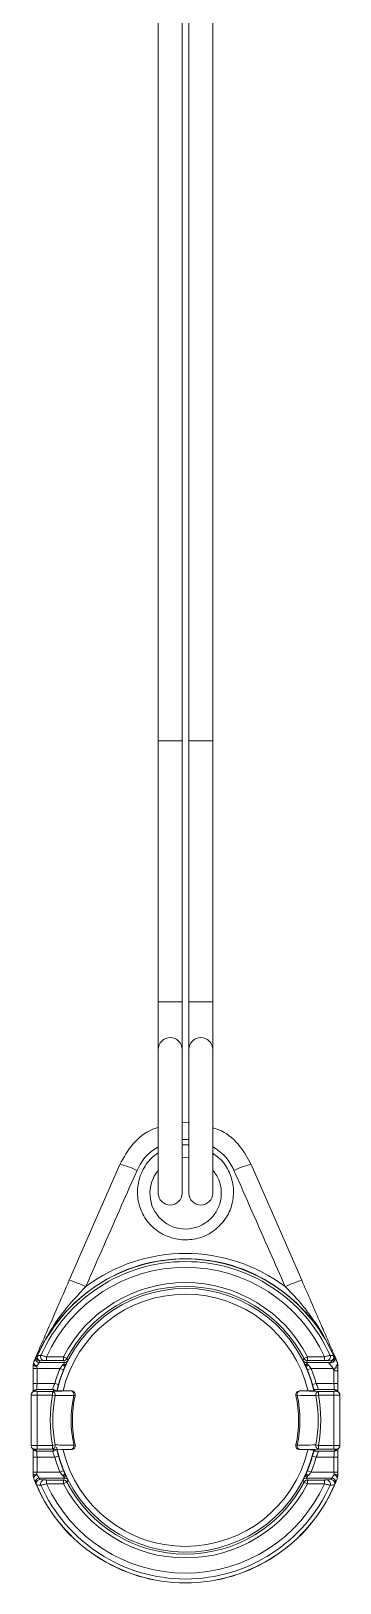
# Model space of a CAD drawing. Extents: x -382 to 1420, y -377 to 265.
# Drawn here: x -135.574 to -134.766, y 8.696 to 12.748 of the extents above; entities that cross this region are included whole.
import ezdxf

# ---------------------------------------------------------------- set-up
doc = ezdxf.new("R2010")
doc.units = 0
doc.header["$MEASUREMENT"] = 0
doc.layers.add('AV-Detl-Obje-Brkt', color=202, linetype='CONTINUOUS')

msp = doc.modelspace()

# ---------------------------------------------------------------- linework, layer by layer
at = {"layer": 'AV-Detl-Obje-Brkt', "linetype": 'Continuous', "lineweight": 15}
for p, q in [((-135.17901, 10.89416), (-135.17901, 15.11038)), ((-135.16152, 15.11038), (-135.16152, 10.89416)), ((-135.24147, 15.04792), (-135.24147, 10.89416)), ((-135.09906, 10.89416), (-135.09906, 15.04792)), ((-135.24147, 10.89416), (-135.24147, 10.21318)), ((-135.24147, 10.89416), (-135.17901, 10.89416)), ((-135.17901, 10.21318), (-135.17901, 10.89416)), ((-135.16152, 10.89416), (-135.16152, 10.21318)), ((-135.16152, 10.89416), (-135.13029, 10.89416)), ((-135.13029, 10.89416), (-135.09906, 10.89416)), ((-135.09906, 10.21318), (-135.09906, 10.89416)), ((-135.24147, 10.21318), (-135.24147, 10.08836)), ((-135.24147, 10.21318), (-135.17901, 10.21318)), ((-135.17901, 10.08836), (-135.17901, 10.21318)), ((-135.16152, 10.21318), (-135.16152, 10.08836)), ((-135.16152, 10.21318), (-135.13029, 10.21318)), ((-135.13029, 10.21318), (-135.09906, 10.21318)), ((-135.09906, 10.08836), (-135.09906, 10.21318)), ((-135.24147, 10.08836), (-135.24147, 9.71375)), ((-135.17901, 9.71375), (-135.17901, 10.08836)), ((-135.16152, 10.08836), (-135.16152, 9.71375)), ((-135.09906, 9.71375), (-135.09906, 10.08836)), ((-135.18022, 9.89874), (-135.16292, 9.89836)), ((-135.16152, 9.85341), (-135.17901, 9.85379)), ((-135.17901, 9.83973), (-135.16152, 9.83953)), ((-135.47418, 9.48586), (-135.34201, 9.7887)), ((-135.16152, 9.80601), (-135.17901, 9.80622)), ((-134.99853, 9.7887), (-134.86636, 9.48586)), ((-135.56009, 9.28902), (-135.55723, 9.28917)), ((-135.55954, 9.29026), (-135.5572, 9.28924)), ((-135.55723, 9.28917), (-135.55688, 9.28928)), ((-135.5572, 9.28924), (-135.55723, 9.28917)), ((-135.53355, 9.27626), (-135.53355, 9.28625)), ((-135.53355, 9.28625), (-135.48923, 9.28625)), ((-135.48923, 9.27626), (-135.48923, 9.28625)), ((-135.48036, 9.28164), (-135.48923, 9.28625)), ((-134.86017, 9.28164), (-134.85131, 9.28625)), ((-134.85131, 9.28625), (-134.80699, 9.28625)), ((-134.85131, 9.27626), (-134.85131, 9.28625)), ((-134.80699, 9.27626), (-134.80699, 9.28625)), ((-134.78365, 9.28928), (-134.78331, 9.28917)), ((-134.78099, 9.29026), (-134.78334, 9.28924)), ((-134.78331, 9.28917), (-134.78334, 9.28924)), ((-134.78331, 9.28917), (-134.78045, 9.28902)), ((-135.56847, 9.26528), (-135.56749, 9.27076)), ((-135.56843, 9.25558), (-135.56843, 9.21659)), ((-135.56843, 9.25558), (-135.55843, 9.25558)), ((-135.4984, 9.25558), (-135.55843, 9.25558)), ((-135.55843, 9.25558), (-135.55843, 9.21659)), ((-135.55256, 9.27119), (-135.48613, 9.27119)), ((-135.54853, 9.27539), (-135.55091, 9.27506)), ((-135.54804, 9.27543), (-135.54853, 9.27539)), ((-135.53956, 9.27615), (-135.54804, 9.27543)), ((-135.48923, 9.27626), (-135.53355, 9.27626)), ((-135.48916, 9.25178), (-135.4984, 9.25558)), ((-135.49244, 9.26376), (-135.48932, 9.26664)), ((-135.48613, 9.27119), (-135.48923, 9.27626)), ((-135.48132, 9.26765), (-135.48337, 9.26481)), ((-134.85717, 9.26481), (-134.85921, 9.26765)), ((-134.85131, 9.27626), (-134.8544, 9.27119)), ((-134.8544, 9.27119), (-134.79652, 9.27119)), ((-134.85137, 9.25178), (-134.84214, 9.25558)), ((-134.80699, 9.27626), (-134.85131, 9.27626)), ((-134.85122, 9.26664), (-134.8481, 9.26376)), ((-134.78414, 9.25558), (-134.84214, 9.25558)), ((-134.7925, 9.27543), (-134.80098, 9.27615)), ((-134.7953, 9.2698), (-134.79652, 9.27119)), ((-134.792, 9.27539), (-134.7925, 9.27543)), ((-134.78962, 9.27506), (-134.792, 9.27539)), ((-134.78414, 9.25558), (-134.77851, 9.25755)), ((-134.7821, 9.24962), (-134.77851, 9.25755)), ((-134.7821, 9.21659), (-134.7821, 9.24962)), ((-134.77211, 9.24962), (-134.7821, 9.24962)), ((-134.77212, 9.25629), (-134.77211, 9.24962)), ((-134.77211, 9.21659), (-134.77211, 9.24962)), ((-135.56843, 9.21659), (-135.55843, 9.21659)), ((-135.55909, 9.20098), (-135.56401, 9.19606)), ((-135.5174, 9.20098), (-135.55909, 9.20098)), ((-135.55843, 9.21659), (-135.51187, 9.21659)), ((-135.5146, 9.19756), (-135.5174, 9.20098)), ((-135.50226, 9.21388), (-135.51187, 9.21659)), ((-135.50631, 9.19716), (-135.50568, 9.20024)), ((-134.83828, 9.21388), (-134.82866, 9.21659)), ((-134.83105, 9.19755), (-134.83484, 9.20056)), ((-134.83484, 9.20056), (-134.83419, 9.19731)), ((-134.82866, 9.21659), (-134.7821, 9.21659)), ((-134.78145, 9.20098), (-134.82313, 9.20098)), ((-134.77211, 9.21659), (-134.7821, 9.21659)), ((-134.77653, 9.19606), (-134.78145, 9.20098)), ((-135.574, 9.18607), (-135.574, 9.05467)), ((-135.56615, 9.19806), (-135.57107, 9.19314)), ((-135.56401, 9.19606), (-135.55839, 9.19591)), ((-135.55839, 9.18592), (-135.55839, 9.19591)), ((-135.55839, 9.19591), (-135.51764, 9.19591)), ((-135.55839, 9.18592), (-135.55839, 9.05481)), ((-135.51764, 9.18592), (-135.55839, 9.18592)), ((-135.51764, 9.19591), (-135.46842, 9.19699)), ((-135.51764, 9.18592), (-135.51764, 9.19591)), ((-135.51122, 9.18471), (-135.51764, 9.18592)), ((-135.51287, 9.19741), (-135.5146, 9.19756)), ((-135.46842, 9.19699), (-135.4961, 9.19706)), ((-135.45866, 9.18482), (-135.46204, 9.18558)), ((-134.87836, 9.18558), (-134.88176, 9.18482)), ((-134.84314, 9.19705), (-134.87203, 9.19699)), ((-134.84316, 9.19705), (-134.87201, 9.19698)), ((-134.87201, 9.19698), (-134.82292, 9.19591)), ((-134.82292, 9.18592), (-134.82931, 9.18471)), ((-134.82292, 9.19591), (-134.78215, 9.19591)), ((-134.82292, 9.18592), (-134.82292, 9.19591)), ((-134.78215, 9.18592), (-134.82292, 9.18592)), ((-134.78215, 9.19591), (-134.77653, 9.19606)), ((-134.78215, 9.18592), (-134.78215, 9.19591)), ((-134.78215, 9.05481), (-134.78215, 9.18592)), ((-134.76946, 9.19314), (-134.77438, 9.19806)), ((-134.76653, 9.05467), (-134.76653, 9.18607)), ((-135.57107, 9.0476), (-135.56615, 9.04268)), ((-135.55839, 9.04482), (-135.56401, 9.04467)), ((-135.56401, 9.04467), (-135.55909, 9.03975)), ((-135.55909, 9.03975), (-135.5174, 9.03975)), ((-135.55839, 9.05481), (-135.51764, 9.05481)), ((-135.55839, 9.04482), (-135.55839, 9.05481)), ((-135.51764, 9.04482), (-135.55839, 9.04482)), ((-135.51764, 9.05481), (-135.51122, 9.05603)), ((-135.51764, 9.04482), (-135.51764, 9.05481)), ((-135.46842, 9.04374), (-135.51764, 9.04482)), ((-135.5174, 9.03975), (-135.5146, 9.04317)), ((-135.4961, 9.04368), (-135.46842, 9.04374)), ((-135.46204, 9.05515), (-135.45866, 9.05591)), ((-134.88176, 9.05592), (-134.87836, 9.05516)), ((-134.87203, 9.04374), (-134.84314, 9.04368)), ((-134.82292, 9.04482), (-134.87201, 9.04375)), ((-134.87201, 9.04375), (-134.84316, 9.04368)), ((-134.8342, 9.04342), (-134.83484, 9.04017)), ((-134.82931, 9.05602), (-134.82292, 9.05481)), ((-134.82313, 9.03975), (-134.78145, 9.03975)), ((-134.82292, 9.04482), (-134.82292, 9.05481)), ((-134.82292, 9.05481), (-134.78215, 9.05481)), ((-134.78215, 9.04482), (-134.82292, 9.04482)), ((-134.78215, 9.04482), (-134.78215, 9.05481)), ((-134.77653, 9.04467), (-134.78215, 9.04482)), ((-134.78145, 9.03975), (-134.77653, 9.04467)), ((-134.77438, 9.04268), (-134.76946, 9.0476)), ((-135.56843, 9.02414), (-135.56843, 8.98515)), ((-135.55843, 9.02414), (-135.56843, 9.02414)), ((-135.51187, 9.02414), (-135.55843, 9.02414)), ((-135.55843, 9.02414), (-135.55843, 8.98515)), ((-135.51187, 9.02414), (-135.50226, 9.02685)), ((-134.82866, 9.02414), (-134.83828, 9.02685)), ((-134.7821, 9.02414), (-134.82866, 9.02414)), ((-134.7821, 8.98515), (-134.7821, 9.02414)), ((-134.7821, 9.02414), (-134.77211, 9.02414)), ((-134.77211, 8.98515), (-134.77211, 9.02414)), ((-135.56749, 8.96997), (-135.56847, 8.97545)), ((-135.55843, 8.98515), (-135.56843, 8.98515)), ((-135.55843, 8.98515), (-135.4984, 8.98515)), ((-135.48613, 8.96954), (-135.55256, 8.96954)), ((-135.55086, 8.96555), (-135.53956, 8.96458)), ((-135.53355, 8.96447), (-135.53355, 8.95448)), ((-135.53355, 8.96447), (-135.48923, 8.96447)), ((-135.4984, 8.98515), (-135.48916, 8.98896)), ((-135.48932, 8.97409), (-135.49244, 8.97697)), ((-135.48923, 8.96447), (-135.48613, 8.96954)), ((-135.48923, 8.95448), (-135.48923, 8.96447)), ((-135.48923, 8.95448), (-135.48036, 8.95909)), ((-135.48337, 8.97593), (-135.48132, 8.97308)), ((-134.85131, 8.95448), (-134.86017, 8.95909)), ((-134.85921, 8.97308), (-134.85717, 8.97593)), ((-134.8544, 8.96954), (-134.85131, 8.96447)), ((-134.78797, 8.96954), (-134.8544, 8.96954)), ((-134.84214, 8.98515), (-134.85137, 8.98896)), ((-134.85131, 8.96447), (-134.80699, 8.96447)), ((-134.85131, 8.96447), (-134.85131, 8.95448)), ((-134.8481, 8.97697), (-134.85122, 8.97409)), ((-134.84214, 8.98515), (-134.7821, 8.98515)), ((-134.80699, 8.96447), (-134.80699, 8.95448)), ((-134.80098, 8.96458), (-134.78968, 8.96555)), ((-134.7821, 8.98515), (-134.77211, 8.98515)), ((-134.77305, 8.96997), (-134.77206, 8.97545)), ((-135.56003, 8.95159), (-135.55972, 8.95172)), ((-135.48923, 8.95448), (-135.53355, 8.95448)), ((-134.80699, 8.95448), (-134.85131, 8.95448)), ((-134.78051, 8.95159), (-134.78082, 8.95172))]:
    msp.add_line(p, q, dxfattribs=at)
at = {"layer": 'AV-Detl-Obje-Brkt', "linetype": 'Continuous', "lineweight": 15, "flags": 128}
for points in [[(-134.79711, 9.27121), (-134.79319, 9.27156), (-134.79088, 9.27225)], [(-134.79053, 9.27086), (-134.79161, 9.27049), (-134.7953, 9.2698)], [(-135.57309, 9.19024), (-135.57232, 9.19162), (-135.57107, 9.19314)], [(-134.76946, 9.0476), (-134.76822, 9.04911), (-134.76739, 9.05063)]]:
    msp.add_lwpolyline(points, dxfattribs=at)
at = {"layer": 'AV-Detl-Obje-Brkt', "linetype": 'Continuous', "lineweight": 15}
for centre, radius, start, end in [((-135.21024, 10.08834), 0.03123, 0.03692, 179.96308), ((-135.13031, 10.08835), 0.03122, 89.97707, 179.97705), ((-135.13028, 10.08835), 0.03122, 0.02295, 90.02293), ((-135.37355, 9.62624), 0.16549, 62.46528, 79.01363), ((-135.17025, 9.71278), 0.09299, 139.98447, 314.41763), ((-134.96699, 9.62624), 0.16549, 100.98637, 117.53472), ((-135.21024, 9.71375), 0.03123, 180, 0), ((-135.13029, 9.71375), 0.03123, 180, 0), ((-135.17027, 9.12037), 0.42191, 23.60083, 156.39917), ((-135.17027, 9.12037), 0.41445, 24.17589, 155.82411), ((-135.17027, 9.12037), 0.42137, 38.90313, 147.9903), ((-135.17027, 9.12037), 0.43563, 53.23806, 126.76194), ((-135.17027, 9.12037), 0.39936, 24.5433, 155.4567), ((-135.54554, 9.23427), 0.26151, 64.02202, 74.16495), ((-134.795, 9.23427), 0.26151, 105.83505, 115.97798), ((-135.17027, 9.12037), 0.34427, 12.9956, 166.88522), ((-135.17027, 9.12037), 0.32928, 13.75625, 166.4912), ((-135.17027, 9.12037), 0.35952, 27.47871, 152.52129), ((-135.17027, 9.12037), 0.34953, 27.47871, 152.52129), ((-135.55256, 9.28119), 0.00999, 157.20286, 269.99552), ((-135.17027, 9.12037), 0.42474, 156.60493, 157.18534), ((-135.55091, 9.28505), 0.00999, 156.62274, 269.99509), ((-135.17027, 9.12037), 0.42474, 156.42182, 156.60493), ((-135.54795, 9.28539), 0.01002, 157.83898, 266.632), ((-135.54763, 9.28544), 0.01002, 157.45938, 267.65301), ((-135.53914, 9.28617), 0.01002, 156.93145, 267.61993), ((-135.48923, 9.28626), 0.01, 270.02551, 332.49578), ((-134.38438, 9.96574), 1.29196, 211.9719, 212.23338), ((-135.95311, 9.96383), 1.28837, 327.76625, 328.02846), ((-134.85131, 9.28626), 0.01, 207.50422, 269.97449), ((-134.80139, 9.28617), 0.01002, 272.38007, 23.06855), ((-134.79291, 9.28544), 0.01002, 272.34699, 22.54062), ((-134.79259, 9.28539), 0.01002, 273.368, 22.16102), ((-134.78962, 9.28505), 0.00999, 270.00491, 23.37726), ((-134.7882, 9.28173), 0.00999, 270.00454, 22.87839), ((-135.17027, 9.12037), 0.42474, 23.39507, 23.57818), ((-135.17027, 9.12037), 0.42474, 22.89595, 23.39507), ((-135.56078, 9.27051), 0.0093, 214.19802, 284.3087), ((-135.55733, 9.27306), 0.01042, 192.78621, 265.5283), ((-135.17027, 9.12037), 0.42474, 158.57078, 158.74578), ((-135.17027, 9.11038), 0.41474, 156.60493, 157.18534), ((-135.17027, 9.12037), 0.3549, 157.60438, 164.2684), ((-135.17027, 9.12037), 0.34491, 157.60438, 164.2684), ((-135.48856, 9.26995), 0.00731, 237.91975, 315.25458), ((-135.48614, 9.28119), 0.01, 270.02579, 332.99207), ((-134.8544, 9.28119), 0.01, 207.00793, 269.97421), ((-134.85198, 9.26995), 0.00731, 224.74542, 302.08025), ((-135.17027, 9.12037), 0.34491, 15.7316, 22.39562), ((-135.17027, 9.12037), 0.3549, 15.7316, 22.39562), ((-135.17027, 9.11038), 0.41474, 22.89595, 23.39507), ((-135.17027, 9.12037), 0.40912, 18.41738, 19.29945), ((-134.77722, 9.24728), 0.01035, 60.50621, 97.17942), ((-135.17027, 9.12037), 0.42474, 20.8069, 21.42922), ((-134.77572, 9.26563), 0.00355, 359.24671, 42.12968), ((-135.55909, 9.191), 0.00998, 89.95599, 134.9966), ((-135.5174, 9.19099), 0.00999, 39.18413, 90.038), ((-134.78144, 9.191), 0.00998, 45.0034, 90.04401), ((-135.56401, 9.18608), 0.00998, 89.95599, 134.9966), ((-135.17027, 9.12037), 0.3535, 169.31332, 190.68668), ((-135.52052, 9.18681), 0.00954, 347.23988, 72.38775), ((-135.17027, 9.12037), 0.34697, 169.31332, 190.68668), ((-135.17027, 9.12037), 0.29897, 167.40119, 192.59881), ((-135.4714, 9.18784), 0.00963, 346.41142, 71.95132), ((-135.46842, 9.187), 0.00999, 347.40119, 89.87183), ((-135.17027, 9.12037), 0.29551, 167.40119, 192.59881), ((-134.87201, 9.18699), 0.00999, 90.12817, 192.59264), ((-135.17027, 9.12037), 0.29562, 347.40736, 12.59264), ((-134.869, 9.18784), 0.00963, 108.19476, 193.59367), ((-135.17027, 9.12037), 0.2991, 347.40736, 12.59264), ((-134.82001, 9.18682), 0.00954, 107.75852, 192.77454), ((-135.17027, 9.12037), 0.34697, 349.31278, 10.68722), ((-135.17027, 9.12037), 0.35348, 349.31278, 10.68722), ((-134.77652, 9.18608), 0.00998, 45.0034, 90.04401), ((-134.77652, 9.18608), 0.00998, 22.18435, 44.99919), ((-135.56401, 9.05465), 0.00998, 199.41151, 224.99904), ((-135.56401, 9.05466), 0.00998, 225.0034, 270.04401), ((-135.55909, 9.04974), 0.00998, 225.0034, 270.04401), ((-135.52052, 9.05392), 0.00954, 287.61225, 12.76012), ((-135.5174, 9.04974), 0.00999, 269.96127, 320.80247), ((-135.17027, 9.12037), 0.34427, 191.81932, 346.83722), ((-135.17027, 9.12037), 0.32928, 193.70321, 346.3886), ((-135.4714, 9.05289), 0.00963, 288.04868, 13.58858), ((-135.46842, 9.05373), 0.00999, 270.12817, 12.59881), ((-134.87201, 9.05374), 0.00999, 167.40736, 269.87183), ((-134.869, 9.05289), 0.00963, 166.40633, 251.80524), ((-134.82001, 9.05391), 0.00954, 167.22546, 252.24148), ((-134.78144, 9.04974), 0.00998, 269.95599, 314.9966), ((-134.77652, 9.05466), 0.00998, 269.95599, 314.9966), ((-135.17027, 9.12037), 0.3549, 195.7316, 202.39562), ((-135.17027, 9.12037), 0.34491, 195.7316, 202.39562), ((-135.17027, 9.12037), 0.34491, 337.60438, 344.2684), ((-135.17027, 9.12037), 0.3549, 337.60438, 344.2684), ((-135.56078, 8.97023), 0.0093, 75.6913, 145.80198), ((-135.55733, 8.96767), 0.01042, 94.4717, 167.21379), ((-135.17027, 9.12037), 0.42474, 201.28785, 201.4894), ((-135.55256, 8.95955), 0.00999, 90.00448, 202.79714), ((-135.17027, 9.12037), 0.42474, 202.81466, 203.41403), ((-135.55086, 8.95556), 0.00999, 90.00493, 203.39621), ((-135.55045, 8.95554), 0.01002, 92.33641, 202.36898), ((-135.17027, 9.13036), 0.41474, 202.81466, 203.41403), ((-135.53914, 8.95456), 0.01002, 92.38007, 203.06855), ((-135.48856, 8.97078), 0.00731, 44.74542, 122.08025), ((-135.48923, 8.95447), 0.01, 27.50422, 89.97449), ((-135.48614, 8.95954), 0.01, 27.00793, 89.97421), ((-134.38742, 8.2769), 1.28837, 147.76625, 148.02846), ((-135.17027, 9.12037), 0.34953, 207.47871, 332.52129), ((-134.8544, 8.95954), 0.01, 90.02579, 152.99207), ((-135.95615, 8.27499), 1.29196, 31.9719, 32.23338), ((-134.85131, 8.95447), 0.01, 90.02551, 152.49578), ((-134.85198, 8.97078), 0.00731, 57.91975, 135.25458), ((-134.80139, 8.95456), 0.01002, 336.93145, 87.61993), ((-135.17027, 9.13036), 0.41474, 336.58597, 337.18534), ((-134.79009, 8.95554), 0.01002, 337.63102, 87.66359), ((-134.78968, 8.95556), 0.00999, 336.60379, 89.99507), ((-134.78798, 8.95955), 0.00999, 337.20286, 89.99552), ((-134.78321, 8.96767), 0.01042, 12.78621, 85.5283), ((-134.77975, 8.97023), 0.0093, 34.19802, 104.3087), ((-135.17027, 9.12037), 0.42474, 336.58597, 337.18534), ((-135.17027, 9.12037), 0.42474, 338.50937, 338.71141), ((-135.17027, 9.12037), 0.42474, 203.41403, 336.58597), ((-135.17027, 9.12037), 0.42439, 203.41403, 336.58597), ((-135.17027, 9.12037), 0.41445, 204.17589, 335.82411), ((-135.17027, 9.12037), 0.39936, 204.5433, 335.4567), ((-135.17027, 9.12037), 0.35952, 207.47871, 332.52129)]:
    msp.add_arc(centre, radius, start, end, dxfattribs=at)
for centre, major_axis, ratio, start_param, end_param in [((-135.56909, 9.25558), (0, 0.02561), 0.0261859, 4.712389, 5.100747), ((-135.5591, 9.25558), (0, 0.01562), 0.0429449, 4.712389, 5.100747), ((-135.56909, 9.21659), (0, 0.02561), 0.0261859, 3.7444527, 4.712389), ((-135.5591, 9.21659), (0, 0.01562), 0.0429449, 3.1677726, 4.712389), ((-134.78143, 9.21659), (0, 0.01562), 0.0429449, 1.5707963, 3.1154127), ((-134.77144, 9.21659), (0, 0.02561), 0.0261859, 1.5707963, 2.5185895), ((-135.55839, 9.18607), (0.01562, 0), 0.0094269, 3.1154127, 4.712389), ((-134.78215, 9.18607), (0.01562, 0), 0.0094269, 4.712389, 6.3093652), ((-135.55839, 9.05467), (0.01562, 0), 0.0094269, 1.5707963, 3.1677726), ((-135.56909, 9.02414), (0, 0.02561), 0.0261859, 4.712389, 5.6601822), ((-135.5591, 9.02414), (0, 0.01562), 0.0429449, 4.712389, 6.2570054), ((-134.78215, 9.05467), (0.01562, 0), 0.0094269, 6.2570054, 7.8539816), ((-134.78143, 9.02414), (0, 0.01562), 0.0429449, 0.0261799, 1.5707963), ((-134.77144, 9.02414), (0, 0.02561), 0.0261859, 0.6028601, 1.5707963), ((-135.56909, 8.98515), (0, 0.02561), 0.0261859, 4.324031, 4.712389), ((-135.5591, 8.98515), (0, 0.01562), 0.0429449, 4.324031, 4.712389), ((-134.78143, 8.98515), (0, 0.01562), 0.0429449, 1.5707963, 1.9591544), ((-134.77144, 8.98515), (0, 0.02561), 0.0261859, 1.5707963, 1.9591544)]:
    msp.add_ellipse(centre, major_axis=major_axis, ratio=ratio, start_param=start_param, end_param=end_param, dxfattribs=at)
for points, knots in [([(-135.34201, 9.7887), (-135.33158, 9.80689), (-135.31073, 9.84327), (-135.27248, 9.87572), (-135.24687, 9.88323), (-135.24147, 9.88482)], [0, 0, 0, 0, 0.4408983, 0.8820477, 1, 1, 1, 1]), ([(-135.09906, 9.88435), (-135.09129, 9.88179), (-135.06357, 9.87265), (-135.02657, 9.83923), (-135.00748, 9.80483), (-134.99853, 9.7887)], [0, 0, 0, 0, 0.1716048, 0.6115618, 1, 1, 1, 1]), ([(-135.24147, 9.83449), (-135.25219, 9.82751), (-135.27606, 9.81197), (-135.28959, 9.78683), (-135.29704, 9.77299)], [0, 0, 0, 0, 0.4492607, 1, 1, 1, 1]), ([(-135.08301, 9.62658), (-135.08841, 9.6219), (-135.10444, 9.60802), (-135.13736, 9.59355), (-135.17986, 9.58953), (-135.2215, 9.59977), (-135.25752, 9.62325), (-135.28365, 9.65737), (-135.29685, 9.69814), (-135.29578, 9.74104), (-135.28027, 9.78066), (-135.25992, 9.80662), (-135.24478, 9.81634), (-135.24147, 9.81847)], [0, 0, 0, 0, 0.0520036, 0.1542626, 0.2553165, 0.3575681, 0.4600967, 0.5626405, 0.6650326, 0.7672098, 0.8692602, 0.9714317, 1, 1, 1, 1]), ([(-135.0435, 9.77299), (-135.04996, 9.78514), (-135.06341, 9.8104), (-135.08688, 9.82689), (-135.09906, 9.83544)], [0, 0, 0, 0, 0.4812421, 1, 1, 1, 1]), ([(-135.09906, 9.81754), (-135.09079, 9.81157), (-135.07102, 9.7973), (-135.05154, 9.76296), (-135.04239, 9.72124), (-135.04815, 9.67879), (-135.06398, 9.64679), (-135.0783, 9.63158), (-135.08301, 9.62658)], [0, 0, 0, 0, 0.1381889, 0.33043, 0.5227549, 0.7147983, 0.9062007, 1, 1, 1, 1]), ([(-135.29704, 9.77299), (-135.31043, 9.74258), (-135.35498, 9.6414), (-135.3997, 9.54017), (-135.43099, 9.46936)], [0, 0, 0, 0, 0.3005916, 1, 1, 1, 1]), ([(-135.10517, 9.64636), (-135.10165, 9.65012), (-135.09095, 9.66154), (-135.07908, 9.68558), (-135.07493, 9.71721), (-135.08098, 9.74885), (-135.0931, 9.76598), (-135.09906, 9.77442)], [0, 0, 0, 0, 0.1094218, 0.3330591, 0.5575593, 0.7821531, 1, 1, 1, 1]), ([(-134.90955, 9.46936), (-134.923, 9.4998), (-134.96773, 9.60106), (-135.01232, 9.70223), (-135.0435, 9.77299)], [0, 0, 0, 0, 0.3005954, 1, 1, 1, 1]), ([(-135.55954, 9.29026), (-135.55085, 9.31017), (-135.53215, 9.35302), (-135.50461, 9.41613), (-135.48435, 9.46255), (-135.47418, 9.48586)], [0, 0, 0, 0, 0.3018185, 0.6494078, 1, 1, 1, 1]), ([(-134.86636, 9.48586), (-134.85809, 9.46691), (-134.84139, 9.42866), (-134.81931, 9.37806), (-134.79949, 9.33265), (-134.78718, 9.30443), (-134.78099, 9.29026)], [0, 0, 0, 0, 0.2849945, 0.5754634, 0.7867429, 1, 1, 1, 1]), ([(-135.43099, 9.46936), (-135.46507, 9.43279), (-135.50155, 9.39363), (-135.52735, 9.34729), (-135.52905, 9.34424)], [0, 0, 0, 0, 0.9341187, 1, 1, 1, 1]), ([(-134.83915, 9.38678), (-134.84697, 9.39765), (-134.86813, 9.42704), (-134.89353, 9.453), (-134.90955, 9.46936)], [0, 0, 0, 0, 0.3696588, 1, 1, 1, 1]), ([(-134.78334, 9.28924), (-134.79774, 9.31954), (-134.81394, 9.35362), (-134.83663, 9.38347), (-134.83915, 9.38678)], [0, 0, 0, 0, 0.8890176, 1, 1, 1, 1]), ([(-135.52905, 9.34424), (-135.53318, 9.33714), (-135.54353, 9.31933), (-135.55207, 9.30054), (-135.5572, 9.28924)], [0, 0, 0, 0, 0.3987118, 1, 1, 1, 1]), ([(-135.56749, 9.27076), (-135.56713, 9.27169), (-135.56587, 9.275), (-135.56396, 9.27979), (-135.5622, 9.28405), (-135.56192, 9.28472), (-135.56177, 9.28506)], [0, 0, 0, 0, 0.1185126, 0.4216583, 0.7113918, 1, 1, 1, 1]), ([(-135.55688, 9.28928), (-135.55494, 9.28947), (-135.5521, 9.28974), (-135.54926, 9.29001), (-135.54836, 9.2901)], [0, 0, 0, 0, 0.6863935, 1, 1, 1, 1]), ([(-135.54836, 9.2901), (-135.54777, 9.28996), (-135.54659, 9.28968), (-135.54304, 9.28878), (-135.5386, 9.28762), (-135.53524, 9.28671), (-135.53355, 9.28625)], [0, 0, 0, 0, 0.2498812, 0.4929757, 0.7457976, 1, 1, 1, 1]), ([(-134.80699, 9.28625), (-134.80512, 9.28676), (-134.80135, 9.28778), (-134.79646, 9.28905), (-134.79343, 9.28981), (-134.7925, 9.29002), (-134.79217, 9.2901)], [0, 0, 0, 0, 0.2813471, 0.5677406, 0.8483584, 1, 1, 1, 1]), ([(-134.79217, 9.2901), (-134.79022, 9.28991), (-134.78737, 9.28964), (-134.78454, 9.28937), (-134.78365, 9.28928)], [0, 0, 0, 0, 0.6863935, 1, 1, 1, 1]), ([(-134.7805, 9.28912), (-134.77956, 9.28696), (-134.77756, 9.28232), (-134.77474, 9.27509), (-134.77323, 9.27124)], [0, 0, 0, 0, 0.4670026, 1, 1, 1, 1]), ([(-134.7784, 9.28095), (-134.7783, 9.28149), (-134.7781, 9.28259), (-134.77848, 9.28364), (-134.77868, 9.28416)], [0, 0, 0, 0, 0.495689, 1, 1, 1, 1]), ([(-135.55848, 9.2615), (-135.55848, 9.2615), (-135.55849, 9.26177), (-135.55841, 9.26219), (-135.55821, 9.26255), (-135.55814, 9.26268)], [0, 0, 0, 0, 0.0098757, 0.6487107, 1, 1, 1, 1]), ([(-135.55256, 9.27119), (-135.5527, 9.27099), (-135.55299, 9.27058), (-135.55472, 9.26802), (-135.55657, 9.26519), (-135.55779, 9.26323), (-135.55814, 9.26268)], [0, 0, 0, 0, 0.2812966, 0.5695002, 0.8780553, 1, 1, 1, 1]), ([(-135.53355, 9.27626), (-135.53423, 9.27626), (-135.53558, 9.27626), (-135.53737, 9.27624), (-135.53882, 9.2762), (-135.53931, 9.27617), (-135.53956, 9.27615)], [0, 0, 0, 0, 0.2612194, 0.5176335, 0.7585204, 1, 1, 1, 1]), ([(-135.4984, 9.25558), (-135.49707, 9.25749), (-135.49507, 9.26038), (-135.4931, 9.26291), (-135.49244, 9.26376)], [0, 0, 0, 0, 0.663989, 1, 1, 1, 1]), ([(-135.48932, 9.26664), (-135.48894, 9.26715), (-135.48783, 9.26865), (-135.48639, 9.2706), (-135.48622, 9.271), (-135.48613, 9.27119)], [0, 0, 0, 0, 0.2042771, 0.6078157, 1, 1, 1, 1]), ([(-135.48932, 9.26664), (-135.48924, 9.26662), (-135.48803, 9.26624), (-135.48581, 9.26589), (-135.48305, 9.26627), (-135.4819, 9.26719), (-135.48132, 9.26765)], [0, 0, 0, 0, 0.0219516, 0.3743829, 0.6873475, 1, 1, 1, 1]), ([(-135.48337, 9.26481), (-135.48401, 9.26345), (-135.48591, 9.25944), (-135.48787, 9.25483), (-135.48916, 9.25178)], [0, 0, 0, 0, 0.3375925, 1, 1, 1, 1]), ([(-134.85921, 9.26765), (-134.85863, 9.26719), (-134.85748, 9.26627), (-134.85471, 9.26589), (-134.8525, 9.26624), (-134.85129, 9.26662), (-134.85122, 9.26664)], [0, 0, 0, 0, 0.3140123, 0.6279221, 0.9780486, 1, 1, 1, 1]), ([(-134.85137, 9.25178), (-134.85267, 9.25483), (-134.85463, 9.25944), (-134.85653, 9.26345), (-134.85717, 9.26481)], [0, 0, 0, 0, 0.66240748, 1, 1, 1, 1]), ([(-134.8544, 9.27119), (-134.85432, 9.271), (-134.85415, 9.2706), (-134.85271, 9.26865), (-134.85159, 9.26715), (-134.85122, 9.26664)], [0, 0, 0, 0, 0.3921843, 0.7957229, 1, 1, 1, 1]), ([(-134.8481, 9.26376), (-134.84744, 9.26291), (-134.84547, 9.26038), (-134.84347, 9.25749), (-134.84214, 9.25558)], [0, 0, 0, 0, 0.336011, 1, 1, 1, 1]), ([(-134.80098, 9.27615), (-134.80111, 9.27616), (-134.8015, 9.27619), (-134.80275, 9.27623), (-134.80472, 9.27626), (-134.80623, 9.27626), (-134.80699, 9.27626)], [0, 0, 0, 0, 0.1458956, 0.4216117, 0.7110118, 1, 1, 1, 1]), ([(-134.79652, 9.27119), (-134.79649, 9.27119), (-134.79626, 9.27121), (-134.79442, 9.27131), (-134.79246, 9.27141), (-134.79072, 9.27149)], [0, 0, 0, 0, 0.0155479, 0.1288099, 1, 1, 1, 1]), ([(-134.78414, 9.25558), (-134.78548, 9.25744), (-134.78814, 9.26114), (-134.79197, 9.26591), (-134.7943, 9.26865), (-134.79518, 9.26965), (-134.7953, 9.2698)], [0, 0, 0, 0, 0.3252577, 0.6466831, 0.9482094, 1, 1, 1, 1]), ([(-134.79072, 9.27149), (-134.79003, 9.27153), (-134.7887, 9.27161), (-134.78836, 9.27169), (-134.7882, 9.27173)], [0, 0, 0, 0, 0.52476669, 1, 1, 1, 1]), ([(-134.79018, 9.27151), (-134.78942, 9.27155), (-134.78839, 9.27161), (-134.78724, 9.27173), (-134.78617, 9.2719), (-134.78461, 9.27232), (-134.78236, 9.27342), (-134.77997, 9.27558), (-134.77909, 9.27778), (-134.77868, 9.27879)], [0, 0, 0, 0, 0.2753287, 0.3753957, 0.4452378, 0.5205773, 0.636705, 0.8333399, 1, 1, 1, 1]), ([(-134.77851, 9.25755), (-134.77685, 9.26016), (-134.77439, 9.26401), (-134.77341, 9.26704), (-134.77309, 9.26801)], [0, 0, 0, 0, 0.6792741, 1, 1, 1, 1]), ([(-134.77323, 9.27124), (-134.77322, 9.27121), (-134.77316, 9.27106), (-134.77297, 9.27043), (-134.77282, 9.26939), (-134.77301, 9.26845), (-134.77309, 9.26801)], [0, 0, 0, 0, 0.0274148, 0.150579, 0.6038307, 1, 1, 1, 1]), ([(-134.77323, 9.27124), (-134.77321, 9.27119), (-134.77311, 9.27092), (-134.77274, 9.26982), (-134.77229, 9.26799), (-134.77221, 9.26635), (-134.77218, 9.26558)], [0, 0, 0, 0, 0.027303, 0.1500739, 0.6029091, 1, 1, 1, 1]), ([(-134.77218, 9.26558), (-134.77217, 9.26486), (-134.77214, 9.26193), (-134.77213, 9.25871), (-134.77212, 9.25629)], [0, 0, 0, 0, 0.24890493, 1, 1, 1, 1]), ([(-135.5174, 9.20098), (-135.51742, 9.20105), (-135.51746, 9.20127), (-135.51707, 9.203), (-135.51597, 9.20654), (-135.51422, 9.21132), (-135.51266, 9.21482), (-135.51187, 9.21659)], [0, 0, 0, 0, 0.1123187, 0.3221586, 0.5400059, 0.7678519, 1, 1, 1, 1]), ([(-135.50226, 9.21388), (-135.50304, 9.21101), (-135.50438, 9.20609), (-135.50528, 9.20196), (-135.50566, 9.20024)], [0, 0, 0, 0, 0.583648, 1, 1, 1, 1]), ([(-134.83424, 9.19731), (-134.83428, 9.19756), (-134.83468, 9.19964), (-134.83601, 9.20548), (-134.83752, 9.21109), (-134.83828, 9.21388)], [0, 0, 0, 0, 0.0625279, 0.5329253, 1, 1, 1, 1]), ([(-134.82313, 9.20098), (-134.82317, 9.20098), (-134.82556, 9.2009), (-134.83031, 9.20078), (-134.83346, 9.20063), (-134.83484, 9.20056)], [0, 0, 0, 0, 0.0078574, 0.5618435, 1, 1, 1, 1]), ([(-134.82866, 9.21659), (-134.82788, 9.21482), (-134.82632, 9.21132), (-134.82457, 9.20654), (-134.82347, 9.203), (-134.82307, 9.20127), (-134.82312, 9.20105), (-134.82313, 9.20098)], [0, 0, 0, 0, 0.23214809, 0.45999408, 0.67784136, 0.8876813, 1, 1, 1, 1]), ([(-135.57307, 9.19022), (-135.57354, 9.18913), (-135.57413, 9.18777), (-135.57391, 9.18636), (-135.57387, 9.18608)], [0, 0, 0, 0, 0.8062309, 1, 1, 1, 1]), ([(-135.57107, 9.19314), (-135.5719, 9.19229), (-135.57276, 9.19141), (-135.57306, 9.19026), (-135.57307, 9.19022)], [0, 0, 0, 0, 0.9625045, 1, 1, 1, 1]), ([(-135.5146, 9.19756), (-135.51457, 9.19755), (-135.51441, 9.19747), (-135.51285, 9.19734), (-135.50875, 9.19719), (-135.50295, 9.19709), (-135.49838, 9.19707), (-135.4961, 9.19706)], [0, 0, 0, 0, 0.0671544, 0.2954668, 0.5281352, 0.7641317, 1, 1, 1, 1]), ([(-135.4968, 9.19707), (-135.49799, 9.19707), (-135.50173, 9.19708), (-135.507, 9.19716), (-135.51094, 9.19727), (-135.51276, 9.19738), (-135.51287, 9.19739), (-135.5129, 9.19739)], [0, 0, 0, 0, 0.1493968, 0.4694763, 0.7390928, 0.909689, 1, 1, 1, 1]), ([(-135.46204, 9.18558), (-135.46714, 9.18549), (-135.48356, 9.18521), (-135.49993, 9.18491), (-135.51122, 9.18471)], [0, 0, 0, 0, 0.31075133, 1, 1, 1, 1]), ([(-134.82931, 9.18471), (-134.83441, 9.1848), (-134.85074, 9.1851), (-134.86711, 9.18538), (-134.87836, 9.18558)], [0, 0, 0, 0, 0.312362, 1, 1, 1, 1]), ([(-134.83105, 9.19755), (-134.83122, 9.1975), (-134.83161, 9.1974), (-134.83487, 9.19727), (-134.83895, 9.19716), (-134.84178, 9.19709), (-134.84313, 9.19705), (-134.84316, 9.19705)], [0, 0, 0, 0, 0.2205164, 0.4928363, 0.7431982, 0.994567, 1, 1, 1, 1]), ([(-134.76739, 9.18982), (-134.76748, 9.19013), (-134.76785, 9.19141), (-134.76877, 9.19239), (-134.76946, 9.19314)], [0, 0, 0, 0, 0.2468521, 1, 1, 1, 1]), ([(-134.76669, 9.18607), (-134.76664, 9.18655), (-134.76651, 9.18785), (-134.76705, 9.18906), (-134.76739, 9.18982)], [0, 0, 0, 0, 0.3736219, 1, 1, 1, 1]), ([(-135.57329, 9.05137), (-135.57316, 9.0509), (-135.57277, 9.04946), (-135.57176, 9.04835), (-135.57107, 9.0476)], [0, 0, 0, 0, 0.3283414, 1, 1, 1, 1]), ([(-135.51187, 9.02414), (-135.5124, 9.02532), (-135.51368, 9.02815), (-135.51536, 9.03247), (-135.51668, 9.03639), (-135.51742, 9.03912), (-135.51741, 9.03954), (-135.5174, 9.03975)], [0, 0, 0, 0, 0.1550018, 0.3741924, 0.5856329, 0.7933951, 1, 1, 1, 1]), ([(-135.51122, 9.05603), (-135.50613, 9.05593), (-135.48976, 9.05563), (-135.47335, 9.05535), (-135.46204, 9.05515)], [0, 0, 0, 0, 0.3107513, 1, 1, 1, 1]), ([(-135.50466, 9.0361), (-135.50529, 9.03883), (-135.5063, 9.04318), (-135.50675, 9.04577), (-135.50692, 9.04674)], [0, 0, 0, 0, 0.6249804, 1, 1, 1, 1]), ([(-134.87836, 9.05516), (-134.87325, 9.05524), (-134.85688, 9.05552), (-134.84054, 9.05582), (-134.82931, 9.05602)], [0, 0, 0, 0, 0.31236201, 1, 1, 1, 1]), ([(-134.84316, 9.04368), (-134.84313, 9.04368), (-134.84178, 9.04364), (-134.83895, 9.04357), (-134.83487, 9.04346), (-134.83161, 9.04333), (-134.83122, 9.04323), (-134.83105, 9.04319)], [0, 0, 0, 0, 0.005433, 0.2568018, 0.5071637, 0.7794836, 1, 1, 1, 1]), ([(-134.83828, 9.02685), (-134.83752, 9.02964), (-134.83601, 9.03525), (-134.83468, 9.0411), (-134.83428, 9.04318), (-134.83424, 9.04342)], [0, 0, 0, 0, 0.4670747, 0.93747212, 1, 1, 1, 1]), ([(-134.83484, 9.04017), (-134.83428, 9.04062), (-134.83301, 9.04162), (-134.83175, 9.04263), (-134.83105, 9.04319)], [0, 0, 0, 0, 0.4458343, 1, 1, 1, 1]), ([(-134.83484, 9.04017), (-134.83346, 9.04011), (-134.83031, 9.03995), (-134.82556, 9.03983), (-134.82317, 9.03975), (-134.82313, 9.03975)], [0, 0, 0, 0, 0.4381565, 0.9921426, 1, 1, 1, 1]), ([(-134.82313, 9.03975), (-134.82312, 9.03968), (-134.82307, 9.03946), (-134.82347, 9.03774), (-134.82457, 9.03419), (-134.82632, 9.02941), (-134.82788, 9.02591), (-134.82866, 9.02414)], [0, 0, 0, 0, 0.1123187, 0.3221586, 0.5400059, 0.7678519, 1, 1, 1, 1]), ([(-134.76946, 9.0476), (-134.76864, 9.04845), (-134.76775, 9.04937), (-134.76745, 9.05056), (-134.76742, 9.05065)], [0, 0, 0, 0, 0.9244512, 1, 1, 1, 1]), ([(-134.76742, 9.05065), (-134.76697, 9.0517), (-134.76641, 9.05301), (-134.76662, 9.05438), (-134.76666, 9.05465)], [0, 0, 0, 0, 0.7993589, 1, 1, 1, 1]), ([(-135.50464, 9.03611), (-135.50436, 9.0349), (-135.50368, 9.03198), (-135.50278, 9.02875), (-135.50226, 9.02685)], [0, 0, 0, 0, 0.4114729, 1, 1, 1, 1]), ([(-135.56177, 8.95567), (-135.56192, 8.95601), (-135.5622, 8.95668), (-135.56396, 8.96094), (-135.56587, 8.96573), (-135.56713, 8.96904), (-135.56749, 8.96997)], [0, 0, 0, 0, 0.2886082, 0.5783417, 0.8814874, 1, 1, 1, 1]), ([(-135.55814, 8.97805), (-135.55814, 8.97806), (-135.55829, 8.97829), (-135.55846, 8.97868), (-135.55848, 8.97909), (-135.55848, 8.97924)], [0, 0, 0, 0, 0.0157369, 0.6531843, 1, 1, 1, 1]), ([(-135.55814, 8.97805), (-135.55779, 8.9775), (-135.55657, 8.97554), (-135.55472, 8.97271), (-135.55299, 8.97016), (-135.5527, 8.96974), (-135.55256, 8.96954)], [0, 0, 0, 0, 0.1219447, 0.4304998, 0.7187034, 1, 1, 1, 1]), ([(-135.53956, 8.96458), (-135.53942, 8.96457), (-135.53904, 8.96454), (-135.53778, 8.9645), (-135.53581, 8.96447), (-135.5343, 8.96447), (-135.53355, 8.96447)], [0, 0, 0, 0, 0.1458956, 0.4216117, 0.7110118, 1, 1, 1, 1]), ([(-135.49244, 8.97697), (-135.4931, 8.97782), (-135.49507, 8.98036), (-135.49707, 8.98324), (-135.4984, 8.98515)], [0, 0, 0, 0, 0.336011, 1, 1, 1, 1]), ([(-135.48132, 8.97308), (-135.4819, 8.97355), (-135.48306, 8.97447), (-135.48583, 8.97484), (-135.48804, 8.97449), (-135.48924, 8.97411), (-135.48932, 8.97409)], [0, 0, 0, 0, 0.3140123, 0.6279221, 0.9780486, 1, 1, 1, 1]), ([(-135.48613, 8.96954), (-135.48622, 8.96973), (-135.48639, 8.97013), (-135.48783, 8.97208), (-135.48894, 8.97359), (-135.48932, 8.97409)], [0, 0, 0, 0, 0.3921843, 0.7957229, 1, 1, 1, 1]), ([(-135.48916, 8.98896), (-135.48787, 8.9859), (-135.48591, 8.98129), (-135.48401, 8.97728), (-135.48337, 8.97593)], [0, 0, 0, 0, 0.6624075, 1, 1, 1, 1]), ([(-134.85122, 8.97409), (-134.85129, 8.97411), (-134.8525, 8.9745), (-134.85472, 8.97484), (-134.85748, 8.97446), (-134.85864, 8.97354), (-134.85921, 8.97308)], [0, 0, 0, 0, 0.0219516, 0.3743829, 0.6873475, 1, 1, 1, 1]), ([(-134.85717, 8.97593), (-134.85588, 8.97867), (-134.85394, 8.98281), (-134.85202, 8.98741), (-134.85137, 8.98896)], [0, 0, 0, 0, 0.6635273, 1, 1, 1, 1]), ([(-134.85122, 8.97409), (-134.85159, 8.97359), (-134.85271, 8.97208), (-134.85415, 8.97013), (-134.85432, 8.96973), (-134.8544, 8.96954)], [0, 0, 0, 0, 0.2042771, 0.6078157, 1, 1, 1, 1]), ([(-134.84214, 8.98515), (-134.8428, 8.98418), (-134.84478, 8.9813), (-134.84677, 8.9787), (-134.8481, 8.97697)], [0, 0, 0, 0, 0.336758, 1, 1, 1, 1]), ([(-134.80699, 8.96447), (-134.80631, 8.96447), (-134.80495, 8.96447), (-134.80316, 8.9645), (-134.80172, 8.96453), (-134.80122, 8.96456), (-134.80098, 8.96458)], [0, 0, 0, 0, 0.2612194, 0.5176335, 0.7585204, 1, 1, 1, 1]), ([(-134.78797, 8.96954), (-134.78783, 8.96974), (-134.78755, 8.97016), (-134.78581, 8.97271), (-134.78397, 8.97554), (-134.78274, 8.9775), (-134.7824, 8.97805)], [0, 0, 0, 0, 0.2812966, 0.5695002, 0.8780553, 1, 1, 1, 1]), ([(-134.78205, 8.97924), (-134.78205, 8.97922), (-134.78205, 8.97894), (-134.78213, 8.97852), (-134.78233, 8.97817), (-134.7824, 8.97805)], [0, 0, 0, 0, 0.032658, 0.6733217, 1, 1, 1, 1]), ([(-134.77305, 8.96997), (-134.7734, 8.96904), (-134.77467, 8.96573), (-134.77658, 8.96094), (-134.77834, 8.95668), (-134.77862, 8.95601), (-134.77876, 8.95567)], [0, 0, 0, 0, 0.1185126, 0.4216583, 0.7113918, 1, 1, 1, 1]), ([(-135.54836, 8.95063), (-135.55032, 8.95082), (-135.55411, 8.95118), (-135.55788, 8.95155), (-135.55972, 8.95172)], [0, 0, 0, 0, 0.5146612, 1, 1, 1, 1]), ([(-135.53355, 8.95448), (-135.53542, 8.95397), (-135.53919, 8.95296), (-135.54407, 8.95169), (-135.54711, 8.95092), (-135.54804, 8.95071), (-135.54836, 8.95063)], [0, 0, 0, 0, 0.2813471, 0.5677406, 0.8483584, 1, 1, 1, 1]), ([(-134.79217, 8.95063), (-134.79277, 8.95077), (-134.79395, 8.95105), (-134.7975, 8.95195), (-134.80193, 8.95311), (-134.8053, 8.95402), (-134.80699, 8.95448)], [0, 0, 0, 0, 0.2498812, 0.4929757, 0.7457976, 1, 1, 1, 1]), ([(-134.78082, 8.95172), (-134.78276, 8.95154), (-134.78654, 8.95117), (-134.79033, 8.95081), (-134.79217, 8.95063)], [0, 0, 0, 0, 0.5146612, 1, 1, 1, 1])]:
    msp.add_open_spline(points, degree=3, knots=knots, dxfattribs=at)

doc.saveas('drawing.dxf')
